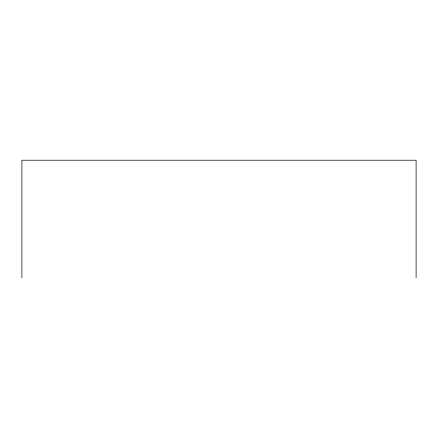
<?xml version="1.0" encoding="UTF-8"?>
<svg xmlns="http://www.w3.org/2000/svg" width="438" height="438" viewBox="0 0 438 438"><rect width="100%" height="100%" fill="white"/><g stroke="black" fill="none" stroke-linecap="round" stroke-linejoin="round"><path stroke-width="0.66" d="M416.1 277.785L416.1 160.215L21.9 160.215L21.9 277.785"/></g></svg>
